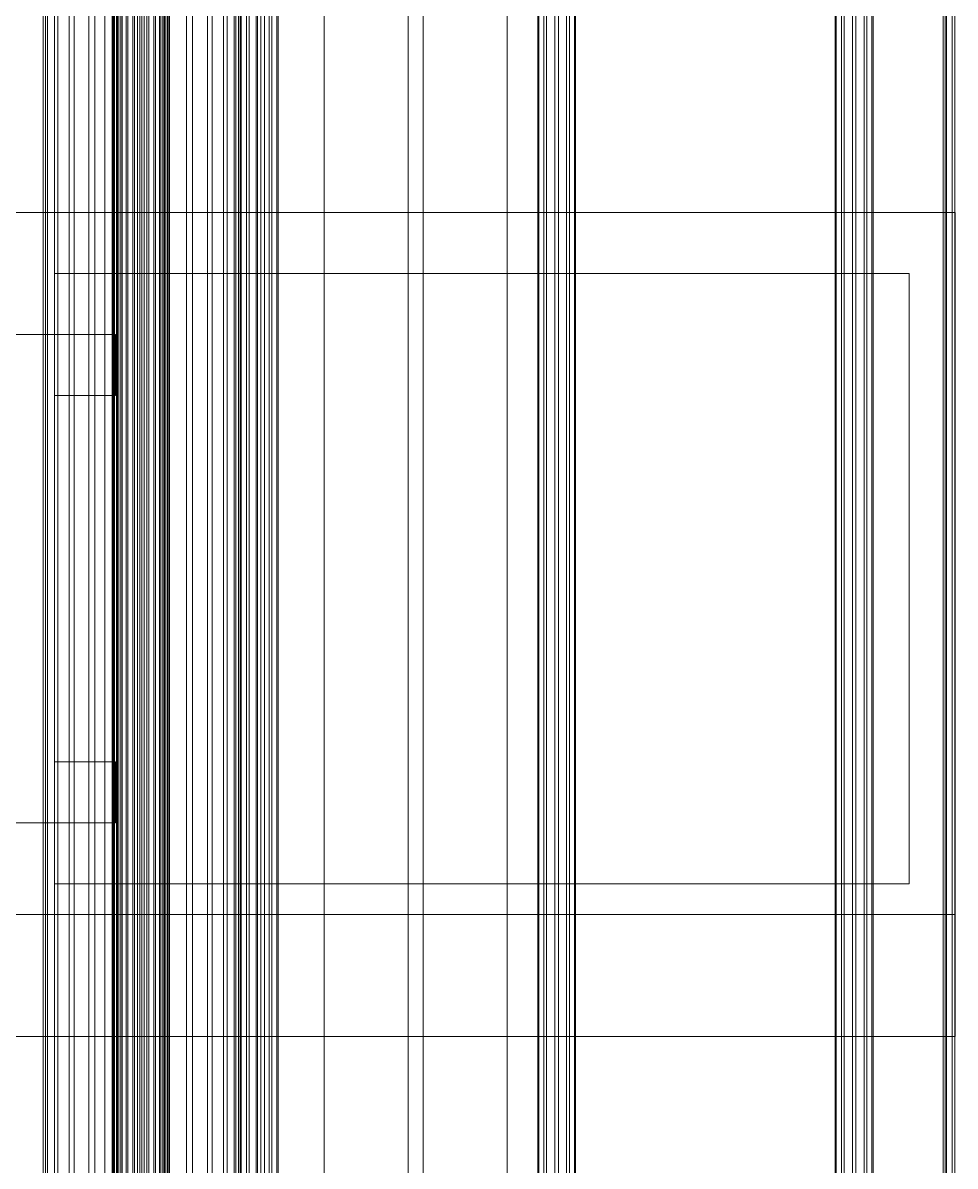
# Model space of a CAD drawing. Header units: millimetres. Extents: x -1970 to 59977, y -65068 to 6837.
# Drawn here: x 27727.8 to 28033.2, y -17742.5 to -17367.9 of the extents above; entities that cross this region are included whole.
import ezdxf

# ---------------------------------------------------------------- set-up
doc = ezdxf.new("R2010")
doc.units = ezdxf.units.MM
doc.layers.add('superior_C03', color=7, linetype='Continuous', lineweight=0)
doc.layers.add('superior_C05', color=7, linetype='Continuous', lineweight=0)

msp = doc.modelspace()

# ---------------------------------------------------------------- linework, layer by layer
at = {"layer": 'superior_C03'}
for p, q in [((27826.487, -16470), (27826.487, -19530)), ((27853.987, -16470), (27853.987, -19530)), ((27858.987, -19530), (27858.987, -16470)), ((27886.487, -19530), (27886.487, -16470)), ((27754.729, -16500), (27754.729, -19500)), ((27757.424, -19500), (27757.424, -16500)), ((27804.231, -19500), (27804.231, -16500)), ((27806.926, -16500), (27806.926, -19500)), ((27757.46, -19268), (27757.46, -16732)), ((27757.685, -19268), (27757.685, -16732)), ((27757.849, -19268), (27757.849, -16732)), ((27758.507, -19268), (27758.507, -16732)), ((27758.824, -19268), (27758.824, -16732)), ((27759.87, -19268), (27759.87, -16732)), ((27760.319, -19268), (27760.319, -16732)), ((27761.682, -19268), (27761.682, -16732)), ((27762.232, -19268), (27762.232, -16732)), ((27763.82, -19268), (27763.82, -16732)), ((27764.433, -19268), (27764.433, -16732)), ((27766.137, -19268), (27766.137, -16732)), ((27766.772, -19268), (27766.772, -16732)), ((27768.476, -19268), (27768.476, -16732)), ((27769.089, -19268), (27769.089, -16732)), ((27770.677, -19268), (27770.677, -16732)), ((27771.227, -19268), (27771.227, -16732)), ((27772.59, -19268), (27772.59, -16732)), ((27773.039, -19268), (27773.039, -16732)), ((27774.085, -19268), (27774.085, -16732)), ((27774.403, -19268), (27774.403, -16732)), ((27775.06, -19268), (27775.06, -16732)), ((27775.225, -16732), (27775.225, -19268)), ((27775.449, -19268), (27775.449, -16732)), ((27734.475, -19250), (27734.475, -16750)), ((27735.272, -19250), (27735.272, -16750)), ((27735.857, -19250), (27735.857, -16750)), ((27738.195, -19250), (27738.195, -16750)), ((27739.324, -19250), (27739.324, -16750)), ((27743.043, -19250), (27743.043, -16750)), ((27744.64, -19250), (27744.64, -16750)), ((27749.487, -19250), (27749.487, -16750)), ((27751.442, -19250), (27751.442, -16750)), ((27757.087, -19250), (27757.087, -16750)), ((27759.268, -19250), (27759.268, -16750)), ((27765.326, -19250), (27765.326, -16750)), ((27767.584, -19250), (27767.584, -16750)), ((27773.641, -19250), (27773.641, -16750)), ((27775.822, -19250), (27775.822, -16750)), ((27781.467, -19250), (27781.467, -16750)), ((27783.423, -19250), (27783.423, -16750)), ((27788.27, -19250), (27788.27, -16750)), ((27789.866, -19250), (27789.866, -16750)), ((27793.586, -19250), (27793.586, -16750)), ((27794.715, -19250), (27794.715, -16750)), ((27797.053, -19250), (27797.053, -16750)), ((27797.637, -16750), (27797.637, -19250)), ((27798.435, -19250), (27798.435, -16750)), ((27799.03, -16750), (27799.03, -19250)), ((27799.373, -16750), (27799.373, -19250)), ((27801.05, -16750), (27801.05, -19250)), ((27801.949, -16750), (27801.949, -19250)), ((27804.662, -16750), (27804.662, -19250)), ((27805.773, -16750), (27805.773, -19250)), ((27808.486, -16750), (27808.486, -19250)), ((27809.385, -16750), (27809.385, -19250)), ((27811.062, -16750), (27811.062, -19250)), ((27811.405, -19250), (27811.405, -16750)), ((27896.475, -16750), (27896.475, -19250)), ((27896.819, -16750), (27896.819, -19250)), ((27898.495, -16750), (27898.495, -19250)), ((27899.395, -16750), (27899.395, -19250)), ((27902.107, -16750), (27902.107, -19250)), ((27903.219, -16750), (27903.219, -19250)), ((27905.932, -16750), (27905.932, -19250)), ((27906.831, -16750), (27906.831, -19250)), ((27908.507, -16750), (27908.507, -19250)), ((27908.851, -19250), (27908.851, -16750)), ((27993.921, -16750), (27993.921, -19250)), ((27994.265, -16750), (27994.265, -19250)), ((27995.941, -16750), (27995.941, -19250)), ((27996.84, -16750), (27996.84, -19250)), ((27999.553, -16750), (27999.553, -19250)), ((28000.665, -16750), (28000.665, -19250)), ((28003.377, -16750), (28003.377, -19250)), ((28004.277, -16750), (28004.277, -19250)), ((28005.953, -16750), (28005.953, -19250)), ((28006.297, -19250), (28006.297, -16750)), ((28029.241, -19250), (28029.241, -16750)), ((28029.874, -19250), (28029.874, -16750)), ((28030.337, -19250), (28030.337, -16750)), ((28032.193, -19250), (28032.193, -16750)), ((28033.09, -19250), (28033.09, -16750))]:
    msp.add_line(p, q, dxfattribs=at)
at = {"layer": 'superior_C05'}
for p, q in [((27523.187, -17430), (28033.187, -17430)), ((28033.187, -17430), (28033.187, -17700)), ((28018.187, -17450), (27738.187, -17450)), ((27738.187, -17450), (27738.187, -17450.422)), ((27738.187, -17450.422), (27738.187, -17451.685)), ((27738.187, -17451.685), (27738.187, -17453.779)), ((28018.187, -17450), (28018.187, -17451.921)), ((28018.187, -17451.921), (28018.187, -17457.612)), ((27738.187, -17453.779), (27738.187, -17456.685)), ((27738.187, -17456.685), (27738.187, -17460.379)), ((28018.187, -17457.612), (28018.187, -17466.853)), ((27738.187, -17460.379), (27738.187, -17464.83)), ((27738.187, -17464.83), (27738.187, -17470)), ((28018.187, -17466.853), (28018.187, -17479.289)), ((27758.187, -17470), (27538.187, -17470)), ((27738.187, -17470), (27758.187, -17470)), ((27758.187, -17470), (27758.187, -17472.498)), ((27758.187, -17490), (27758.187, -17470)), ((27758.187, -17472.498), (27758.187, -17475.123)), ((27758.187, -17475.123), (27758.187, -17477.871)), ((27758.187, -17477.871), (27758.187, -17480.737)), ((27758.187, -17480.737), (27758.187, -17483.718)), ((28018.187, -17479.289), (28018.187, -17494.443)), ((27758.187, -17483.718), (27758.187, -17486.807)), ((27758.187, -17490), (27738.187, -17490)), ((27738.187, -17490), (27738.187, -17505.637)), ((27738.187, -17610), (27738.187, -17490)), ((27758.187, -17486.807), (27758.187, -17490)), ((28018.187, -17494.443), (28018.187, -17511.732)), ((27738.187, -17505.637), (27738.187, -17522.77)), ((28018.187, -17511.732), (28018.187, -17530.491)), ((27738.187, -17522.77), (27738.187, -17540.82)), ((28018.187, -17530.491), (28018.187, -17550)), ((27738.187, -17540.82), (27738.187, -17559.18)), ((28018.187, -17550), (28018.187, -17569.509)), ((27738.187, -17559.18), (27738.187, -17577.23)), ((28018.187, -17569.509), (28018.187, -17588.268)), ((27738.187, -17577.23), (27738.187, -17594.363)), ((28018.187, -17588.268), (28018.187, -17605.557)), ((27738.187, -17594.363), (27738.187, -17610)), ((28018.187, -17605.557), (28018.187, -17620.711)), ((27738.187, -17610), (27758.187, -17610)), ((27758.187, -17610), (27758.187, -17613.193)), ((27758.187, -17630), (27758.187, -17610)), ((27758.187, -17613.193), (27758.187, -17616.282)), ((27758.187, -17616.282), (27758.187, -17619.263)), ((27758.187, -17619.263), (27758.187, -17622.129)), ((28018.187, -17620.711), (28018.187, -17633.147)), ((27758.187, -17622.129), (27758.187, -17624.877)), ((27758.187, -17624.877), (27758.187, -17627.502)), ((27758.187, -17627.502), (27758.187, -17630)), ((27758.187, -17630), (27538.187, -17630)), ((27758.187, -17630), (27738.187, -17630)), ((27738.187, -17630), (27738.187, -17635.17)), ((27738.187, -17635.17), (27738.187, -17639.621)), ((28018.187, -17633.147), (28018.187, -17642.388)), ((27738.187, -17639.621), (27738.187, -17643.315)), ((27738.187, -17643.315), (27738.187, -17646.221)), ((28018.187, -17642.388), (28018.187, -17648.079)), ((27738.187, -17646.221), (27738.187, -17648.315)), ((27738.187, -17648.315), (27738.187, -17649.578)), ((27738.187, -17649.578), (27738.187, -17650)), ((28018.187, -17650), (27738.187, -17650)), ((28018.187, -17648.079), (28018.187, -17650)), ((27108.187, -17660), (28033.187, -17660)), ((28033.187, -17660), (28033.187, -17700)), ((28033.187, -17700), (27108.187, -17700)), ((28033.187, -17700), (27523.187, -17700))]:
    msp.add_line(p, q, dxfattribs=at)

doc.saveas('drawing.dxf')
